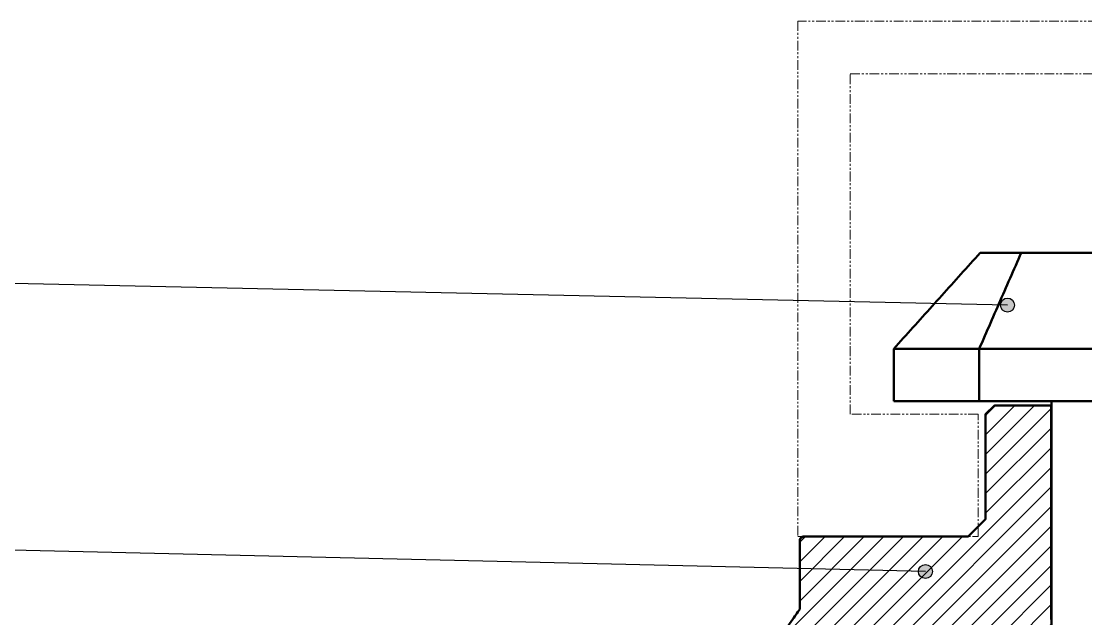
# Model space of a CAD drawing. Header units: millimetres. Extents: x 0 to 1682, y 0 to 1188.
# Drawn here: x 309.3 to 552.9, y 811.2 to 948 of the extents above; entities that cross this region are included whole.
import ezdxf

# ---------------------------------------------------------------- set-up
doc = ezdxf.new("R2010")
doc.units = ezdxf.units.MM
doc.header["$LTSCALE"] = 0.7
doc.linetypes.add('PHANTOM', pattern=[6.35, 3.175, -0.635, 0.635, -0.635, 0.635, -0.635])
doc.layers.add('09_РАЗМЕРЫ', color=7, linetype='CONTINUOUS')
for name, color, linetype, lineweight in [('20_ВИДИМЫЕ', 7, 'CONTINUOUS', 50), ('23_ШТРИХОВКА', 7, 'CONTINUOUS', 18), ('24_ФАНТОМ', 7, 'PHANTOM', 18)]:
    doc.layers.add(name, color=color, linetype=linetype, lineweight=lineweight)

msp = doc.modelspace()

# ---------------------------------------------------------------- hatches: boundary and pattern name
at = {"layer": '09_РАЗМЕРЫ'}
h = msp.add_hatch(color=7, dxfattribs=at)
edge = h.paths.add_edge_path()
edge.add_arc((535, 883), 1.6, 0, 360)
h = msp.add_hatch(color=7, dxfattribs=at)
edge = h.paths.add_edge_path()
edge.add_arc((516.22, 821.98), 1.6, 0, 360)
at = {"layer": '23_ШТРИХОВКА'}
h = msp.add_hatch(dxfattribs=at)
h.set_pattern_fill('ANSI31')
h.paths.add_polyline_path([(533.2, 860), (533.6, 860), (534, 860), (534.4, 860), (534.8, 860), (535.2, 860), (535.6, 860), (536, 860), (536.4, 860), (536.8, 860), (537.2, 860), (537.6, 860), (538, 860), (538.4, 860), (538.8, 860), (539.2, 860), (539.6, 860), (540, 860), (540.4, 860), (540.8, 860), (541.2, 860), (541.6, 860), (542, 860), (542.4, 860), (542.8, 860), (543.2, 860), (543.6, 860), (544, 860), (544.4, 860), (544.8, 860), (545, 859.79), (545, 859.39), (545, 858.99), (545, 858.59), (545, 858.19), (545, 857.79), (545, 857.39), (545, 856.99), (545, 856.59), (545, 856.19), (545, 855.79), (545, 855.39), (545, 854.99), (545, 854.59), (545, 854.19), (545, 853.79), (545, 853.39), (545, 852.99), (545, 852.59), (545, 852.19), (545, 851.79), (545, 851.39), (545, 850.99), (545, 850.59), (545, 850.19), (545, 849.79), (545, 849.39), (545, 848.99), (545, 848.59), (545, 848.19), (545, 847.79), (545, 847.39), (545, 846.99), (545, 846.59), (545, 846.19), (545, 845.79), (545, 845.39), (545, 844.99), (545, 844.59), (545, 844.19), (545, 843.79), (545, 843.39), (545, 842.99), (545, 842.59), (545, 842.19), (545, 841.79), (545, 841.39), (545, 840.99), (545, 840.59), (545, 840.19), (545, 839.79), (545, 839.39), (545, 838.99), (545, 838.59), (545, 838.19), (545, 837.79), (545, 837.39), (545, 836.99), (545, 836.59), (545, 836.19), (545, 835.79), (545, 835.39), (545, 834.99), (545, 834.59), (545, 834.18), (545, 833.78), (545, 833.38), (545, 832.98), (545, 832.58), (545, 832.18), (545, 831.78), (545, 831.38), (545, 830.98), (545, 830.58), (545, 830.18), (545, 829.78), (545, 829.38), (545, 828.98), (545, 828.58), (545, 828.18), (545, 827.78), (545, 827.38), (545, 826.98), (545, 826.58), (545, 826.18), (545, 825.78), (545, 825.38), (545, 824.98), (545, 824.58), (545, 824.18), (545, 823.78), (545, 823.38), (545, 822.98), (545, 822.58), (545, 822.18), (545, 821.78), (545, 821.38), (545, 820.98), (545, 820.58), (545, 820.18), (545, 819.78), (545, 819.38), (545, 818.98), (545, 818.58), (545, 818.18), (545, 817.78), (545, 817.38), (545, 816.98), (545, 816.58), (545, 816.18), (545, 815.78), (545, 815.38), (545, 814.98), (545, 814.58), (545, 814.18), (545, 813.78), (545, 813.38), (545, 812.98), (545, 812.58), (545, 812.18), (545, 811.78), (545, 811.38), (545, 810.98), (545, 810.58), (545, 810.18), (545, 809.78), (545, 809.38), (545, 808.98), (545, 808.57), (545, 808.17), (545, 807.77), (545, 807.37), (545, 806.97), (545, 806.57), (545, 806.17), (545, 805.77), (545, 805.37), (545, 804.97), (545, 804.57), (545, 804.17), (545, 803.77), (545, 803.37), (545, 802.97), (545, 802.57), (545, 802.17), (545, 801.77), (545, 801.37), (545, 800.97), (545, 800.57), (545, 800.17), (545, 799.77), (545, 799.37), (545, 798.97), (545, 798.57), (545, 798.17), (545, 797.77), (545, 797.37), (545, 796.97), (545, 796.57), (545, 796.17), (545, 795.77), (545, 795.37), (545, 794.97), (545, 794.57), (545, 794.17), (545, 793.77), (545, 793.37), (545, 792.97), (545, 792.57), (545, 792.17), (545, 791.77), (545, 791.37), (545, 790.97), (545, 790.57), (545, 790.17), (545, 789.77), (545, 789.37), (545, 788.97), (545, 788.57), (545, 788.17), (545, 787.77), (545, 787.37), (544.97, 787), (544.57, 787), (544.17, 787), (543.77, 787), (543.37, 787), (542.97, 787), (542.57, 787), (542.17, 787), (541.77, 787), (541.37, 787), (540.97, 787), (540.56, 787), (540.16, 787), (539.76, 787), (539.36, 787), (538.96, 787), (538.56, 787), (538.16, 787), (537.76, 787), (537.36, 787), (536.96, 787), (536.56, 787), (536.16, 787), (535.76, 787), (535.36, 787), (534.96, 787), (534.56, 787), (534.16, 787), (533.76, 787), (533.36, 787), (532.96, 787), (532.56, 787), (532.16, 787), (531.76, 787), (531.36, 787), (530.96, 787), (530.56, 787), (530.16, 787), (529.76, 787), (529.36, 787), (528.96, 787), (528.56, 787), (528.16, 787), (527.76, 787), (527.36, 787), (526.96, 787), (526.56, 787), (526.16, 787), (525.76, 787), (525.36, 787), (524.96, 787), (524.56, 787), (524.16, 787), (523.76, 787), (523.36, 787), (522.96, 787), (522.56, 787), (522.16, 787), (521.76, 787), (521.36, 787), (520.96, 787), (520.56, 787), (520.16, 787), (519.76, 787), (519.36, 787), (518.96, 787), (518.56, 787), (518.16, 787), (517.76, 787), (517.36, 787), (516.96, 787), (516.56, 787), (516.16, 787), (515.76, 787), (515.36, 787), (514.95, 787), (514.55, 787), (514.15, 787), (513.75, 787), (513.35, 787), (512.95, 787), (512.55, 787), (512.15, 787), (511.75, 787), (511.35, 787), (510.95, 787), (510.55, 787), (510.15, 787), (509.75, 787), (509.35, 787), (508.95, 787), (508.55, 787), (508.15, 787), (507.75, 787), (507.35, 787), (506.95, 787), (506.55, 787), (506.15, 787), (505.75, 787), (505.35, 787), (504.95, 787), (504.55, 787), (504.15, 787), (503.75, 787), (503.35, 787), (502.95, 787), (502.55, 787), (502.15, 787), (501.75, 787), (501.35, 787), (500.95, 787), (500.55, 786.99), (500.18, 786.84), (499.89, 786.56), (499.73, 786.2), (499.61, 785.82), (499.48, 785.44), (499.35, 785.06), (499.23, 784.68), (499.03, 784.34), (498.71, 784.1), (498.33, 784), (497.92, 784), (497.52, 784), (497.12, 784), (496.72, 784), (496.32, 784), (495.92, 784), (495.52, 784), (495.12, 784), (494.72, 784), (494.32, 784), (493.92, 784), (493.52, 784), (493.12, 784), (492.72, 784), (492.32, 784), (491.92, 784), (491.52, 784), (491.12, 784), (490.72, 784), (490.32, 784), (489.92, 784), (489.52, 784), (489.12, 784), (488.72, 784), (488.32, 784), (487.92, 784), (487.52, 784), (487.12, 784), (486.72, 784), (486.32, 784), (485.92, 784), (485.52, 784), (485.12, 784), (484.72, 784), (484.32, 784), (483.92, 784), (483.52, 784), (483.12, 784), (482.72, 784), (482.32, 784), (481.92, 784), (481.52, 784), (481.12, 784), (480.72, 784), (480.32, 784), (479.92, 784), (479.52, 784), (479.12, 784), (478.72, 784), (478.32, 784), (477.92, 784.03), (477.52, 784.08), (477.13, 784.16), (476.74, 784.26), (476.36, 784.39), (476, 784.55), (475.64, 784.73), (475.29, 784.93), (474.96, 785.15), (474.65, 785.4), (474.35, 785.67), (474.07, 785.95), (473.81, 786.26), (473.57, 786.58), (473.35, 786.92), (473.16, 787.27), (472.99, 787.63), (472.84, 788), (472.72, 788.38), (472.63, 788.77), (472.56, 789.16), (472.52, 789.56), (472.5, 789.96), (472.51, 790.36), (472.54, 790.76), (472.59, 791.16), (472.68, 791.55), (472.78, 791.93), (472.92, 792.31), (473.08, 792.68), (473.26, 793.03), (473.47, 793.38), (473.69, 793.71), (473.92, 794.03), (474.15, 794.36), (474.38, 794.69), (474.61, 795.02), (474.84, 795.34), (475.07, 795.67), (475.3, 796), (475.53, 796.33), (475.76, 796.66), (475.99, 796.98), (476.22, 797.31), (476.45, 797.64), (476.68, 797.97), (476.91, 798.29), (477.14, 798.62), (477.37, 798.95), (477.6, 799.28), (477.83, 799.61), (478.05, 799.93), (478.28, 800.26), (478.51, 800.59), (478.74, 800.92), (478.97, 801.24), (479.2, 801.57), (479.43, 801.9), (479.66, 802.23), (479.89, 802.56), (480.12, 802.88), (480.35, 803.21), (480.58, 803.54), (480.81, 803.87), (481.04, 804.19), (481.27, 804.52), (481.5, 804.85), (481.73, 805.18), (481.96, 805.51), (482.19, 805.83), (482.42, 806.16), (482.65, 806.49), (482.87, 806.82), (483.1, 807.14), (483.33, 807.47), (483.56, 807.8), (483.79, 808.13), (484.02, 808.46), (484.25, 808.78), (484.48, 809.11), (484.71, 809.44), (484.94, 809.77), (485.17, 810.09), (485.4, 810.42), (485.63, 810.75), (485.86, 811.08), (486.09, 811.41), (486.32, 811.73), (486.55, 812.06), (486.78, 812.39), (487.01, 812.72), (487.24, 813.04), (487.44, 813.38), (487.44, 813.78), (487.44, 814.18), (487.44, 814.58), (487.44, 814.98), (487.44, 815.38), (487.44, 815.78), (487.44, 816.18), (487.44, 816.58), (487.44, 816.98), (487.44, 817.38), (487.44, 817.78), (487.44, 818.18), (487.44, 818.58), (487.44, 818.98), (487.44, 819.38), (487.44, 819.78), (487.44, 820.18), (487.44, 820.58), (487.44, 820.98), (487.44, 821.38), (487.44, 821.78), (487.44, 822.18), (487.44, 822.58), (487.44, 822.98), (487.44, 823.38), (487.44, 823.78), (487.44, 824.18), (487.44, 824.58), (487.44, 824.98), (487.44, 825.38), (487.44, 825.78), (487.44, 826.18), (487.44, 826.58), (487.44, 826.98), (487.44, 827.38), (487.44, 827.78), (487.44, 828.19), (487.44, 828.59), (487.44, 828.99), (487.52, 829.38), (487.74, 829.71), (488.07, 829.93), (488.46, 830), (488.86, 830), (489.26, 830), (489.66, 830), (490.06, 830), (490.46, 830), (490.86, 830), (491.26, 830), (491.66, 830), (492.06, 830), (492.46, 830), (492.86, 830), (493.26, 830), (493.66, 830), (494.06, 830), (494.46, 830), (494.86, 830), (495.26, 830), (495.66, 830), (496.06, 830), (496.46, 830), (496.86, 830), (497.26, 830), (497.66, 830), (498.06, 830), (498.46, 830), (498.86, 830), (499.26, 830), (499.66, 830), (500.06, 830), (500.46, 830), (500.86, 830), (501.26, 830), (501.66, 830), (502.06, 830), (502.46, 830), (502.86, 830), (503.26, 830), (503.66, 830), (504.06, 830), (504.46, 830), (504.86, 830), (505.26, 830), (505.66, 830), (506.06, 830), (506.47, 830), (506.87, 830), (507.27, 830), (507.67, 830), (508.07, 830), (508.47, 830), (508.87, 830), (509.27, 830), (509.67, 830), (510.07, 830), (510.47, 830), (510.87, 830), (511.27, 830), (511.67, 830), (512.07, 830), (512.47, 830), (512.87, 830), (513.27, 830), (513.67, 830), (514.07, 830), (514.47, 830), (514.87, 830), (515.27, 830), (515.67, 830), (516.07, 830), (516.47, 830), (516.87, 830), (517.27, 830), (517.67, 830), (518.07, 830), (518.47, 830), (518.87, 830), (519.27, 830), (519.67, 830), (520.07, 830), (520.47, 830), (520.87, 830), (521.27, 830), (521.67, 830), (522.07, 830), (522.47, 830), (522.87, 830), (523.27, 830), (523.67, 830), (524.07, 830), (524.47, 830), (524.87, 830), (525.27, 830), (525.67, 830), (526.05, 830.05), (526.33, 830.33), (526.62, 830.62), (526.9, 830.9), (527.18, 831.18), (527.47, 831.47), (527.75, 831.75), (528.03, 832.03), (528.32, 832.32), (528.6, 832.6), (528.88, 832.88), (529.16, 833.16), (529.45, 833.45), (529.73, 833.73), (530, 834.02), (530, 834.42), (530, 834.82), (530, 835.22), (530, 835.62), (530, 836.02), (530, 836.42), (530, 836.82), (530, 837.22), (530, 837.62), (530, 838.02), (530, 838.42), (530, 838.82), (530, 839.22), (530, 839.62), (530, 840.02), (530, 840.42), (530, 840.82), (530, 841.22), (530, 841.62), (530, 842.02), (530, 842.42), (530, 842.82), (530, 843.22), (530, 843.62), (530, 844.02), (530, 844.42), (530, 844.82), (530, 845.22), (530, 845.62), (530, 846.02), (530, 846.42), (530, 846.82), (530, 847.22), (530, 847.62), (530, 848.02), (530, 848.42), (530, 848.82), (530, 849.22), (530, 849.62), (530, 850.02), (530, 850.42), (530, 850.82), (530, 851.22), (530, 851.62), (530, 852.03), (530, 852.43), (530, 852.83), (530, 853.23), (530, 853.63), (530, 854.03), (530, 854.43), (530, 854.83), (530, 855.23), (530, 855.63), (530, 856.03), (530, 856.43), (530, 856.83), (530, 857.23), (530, 857.63), (530.02, 858.02), (530.3, 858.3), (530.59, 858.59), (530.87, 858.87), (531.15, 859.15), (531.43, 859.43), (531.72, 859.72), (532, 860), (532.4, 860), (532.8, 860)])

# ---------------------------------------------------------------- linework, layer by layer
at = {"layer": '09_РАЗМЕРЫ'}
for p, q in [((535, 883), (260, 889)), ((516.22, 821.98), (260, 827.98))]:
    msp.add_line(p, q, dxfattribs=at)
for centre in [(535, 883), (516.22, 821.98)]:
    msp.add_circle(centre, 1.6, dxfattribs=at)
at = {"layer": '20_ВИДИМЫЕ'}
for points in [[(508.97, 873), (509.52, 873.61), (510.07, 874.22), (510.62, 874.83), (511.16, 875.44), (511.71, 876.06), (512.26, 876.67), (512.81, 877.28), (513.36, 877.89), (513.91, 878.5), (514.46, 879.11), (515.01, 879.72), (515.56, 880.33), (516.11, 880.94), (516.66, 881.56), (517.2, 882.17), (517.75, 882.78), (518.3, 883.39), (518.85, 884), (519.4, 884.61), (519.95, 885.22), (520.5, 885.83), (521.05, 886.44), (521.6, 887.06), (522.15, 887.67), (522.7, 888.28), (523.25, 888.89), (523.79, 889.5), (524.34, 890.11), (524.89, 890.72), (525.44, 891.33), (525.99, 891.94), (526.54, 892.56), (527.09, 893.17), (527.64, 893.78), (528.19, 894.39), (528.74, 895)], [(528.53, 873), (528.85, 873.73), (529.17, 874.47), (529.49, 875.2), (529.81, 875.93), (530.13, 876.67), (530.45, 877.4), (530.77, 878.13), (531.09, 878.87), (531.41, 879.6), (531.74, 880.33), (532.06, 881.07), (532.38, 881.8), (532.7, 882.53), (533.02, 883.27), (533.34, 884), (533.66, 884.73), (533.98, 885.47), (534.3, 886.2), (534.62, 886.93), (534.94, 887.67), (535.26, 888.4), (535.59, 889.13), (535.91, 889.87), (536.23, 890.6), (536.55, 891.33), (536.87, 892.07), (537.19, 892.8), (537.51, 893.53), (537.83, 894.27), (538.15, 895)], [(538.15, 895), (536.72, 895), (535.35, 895), (534.07, 895), (532.89, 895), (531.84, 895), (530.92, 895), (530.15, 895), (529.54, 895), (529.11, 895), (528.84, 895), (528.74, 895)], [(574.68, 895), (538.15, 895)], [(528.53, 873), (527.15, 873), (525.79, 873), (524.46, 873), (523.17, 873), (521.9, 873), (520.69, 873), (519.51, 873), (518.39, 873), (517.31, 873), (516.29, 873), (515.33, 873), (514.41, 873), (513.59, 873), (512.8, 873), (512.09, 873), (511.46, 873), (510.87, 873), (510.39, 873), (509.95, 873), (509.62, 873), (509.34, 873), (509.14, 873), (509.04, 873), (508.97, 873)], [(508.97, 873), (508.97, 861)], [(528.53, 861), (528.53, 873)], [(576.59, 873), (528.53, 873)], [(485.86, 811.08), (486.09, 811.41), (486.32, 811.73), (486.55, 812.06), (486.78, 812.39), (487.01, 812.72), (487.24, 813.04), (487.44, 813.38), (487.44, 813.78), (487.44, 814.18), (487.44, 814.58), (487.44, 814.98), (487.44, 815.38), (487.44, 815.78), (487.44, 816.18), (487.44, 816.58), (487.44, 816.98), (487.44, 817.38), (487.44, 817.78), (487.44, 818.18), (487.44, 818.58), (487.44, 818.98), (487.44, 819.38), (487.44, 819.78), (487.44, 820.18), (487.44, 820.58), (487.44, 820.98), (487.44, 821.38), (487.44, 821.78), (487.44, 822.18), (487.44, 822.58), (487.44, 822.98), (487.44, 823.38), (487.44, 823.78), (487.44, 824.18), (487.44, 824.58), (487.44, 824.98), (487.44, 825.38), (487.44, 825.78), (487.44, 826.18), (487.44, 826.58), (487.44, 826.98), (487.44, 827.38), (487.44, 827.78), (487.44, 828.19), (487.44, 828.59), (487.44, 828.99), (487.52, 829.38), (487.74, 829.71), (488.07, 829.93), (488.46, 830), (488.86, 830), (489.26, 830), (489.66, 830), (490.06, 830), (490.46, 830), (490.86, 830), (491.26, 830), (491.66, 830), (492.06, 830), (492.46, 830), (492.86, 830), (493.26, 830), (493.66, 830), (494.06, 830), (494.46, 830), (494.86, 830), (495.26, 830), (495.66, 830), (496.06, 830), (496.46, 830), (496.86, 830), (497.26, 830), (497.66, 830), (498.06, 830), (498.46, 830), (498.86, 830), (499.26, 830), (499.66, 830), (500.06, 830), (500.46, 830), (500.86, 830), (501.26, 830), (501.66, 830), (502.06, 830), (502.46, 830), (502.86, 830), (503.26, 830), (503.66, 830), (504.06, 830), (504.46, 830), (504.86, 830), (505.26, 830), (505.66, 830), (506.06, 830), (506.47, 830), (506.87, 830), (507.27, 830), (507.67, 830), (508.07, 830), (508.47, 830), (508.87, 830), (509.27, 830), (509.67, 830), (510.07, 830), (510.47, 830), (510.87, 830), (511.27, 830), (511.67, 830), (512.07, 830), (512.47, 830), (512.87, 830), (513.27, 830), (513.67, 830), (514.07, 830), (514.47, 830), (514.87, 830), (515.27, 830), (515.67, 830), (516.07, 830), (516.47, 830), (516.87, 830), (517.27, 830), (517.67, 830), (518.07, 830), (518.47, 830), (518.87, 830), (519.27, 830), (519.67, 830), (520.07, 830), (520.47, 830), (520.87, 830), (521.27, 830), (521.67, 830), (522.07, 830), (522.47, 830), (522.87, 830), (523.27, 830), (523.67, 830), (524.07, 830), (524.47, 830), (524.87, 830), (525.27, 830), (525.67, 830), (526.05, 830.05), (526.33, 830.33), (526.62, 830.62), (526.9, 830.9), (527.18, 831.18), (527.47, 831.47), (527.75, 831.75), (528.03, 832.03), (528.32, 832.32), (528.6, 832.6), (528.88, 832.88), (529.16, 833.16), (529.45, 833.45), (529.73, 833.73), (530, 834.02), (530, 834.42), (530, 834.82), (530, 835.22), (530, 835.62), (530, 836.02), (530, 836.42), (530, 836.82), (530, 837.22), (530, 837.62), (530, 838.02), (530, 838.42), (530, 838.82), (530, 839.22), (530, 839.62), (530, 840.02), (530, 840.42), (530, 840.82), (530, 841.22), (530, 841.62), (530, 842.02), (530, 842.42), (530, 842.82), (530, 843.22), (530, 843.62), (530, 844.02), (530, 844.42), (530, 844.82), (530, 845.22), (530, 845.62), (530, 846.02), (530, 846.42), (530, 846.82), (530, 847.22), (530, 847.62), (530, 848.02), (530, 848.42), (530, 848.82), (530, 849.22), (530, 849.62), (530, 850.02), (530, 850.42), (530, 850.82), (530, 851.22), (530, 851.62), (530, 852.03), (530, 852.43), (530, 852.83), (530, 853.23), (530, 853.63), (530, 854.03), (530, 854.43), (530, 854.83), (530, 855.23), (530, 855.63), (530, 856.03), (530, 856.43), (530, 856.83), (530, 857.23), (530, 857.63), (530.02, 858.02), (530.3, 858.3), (530.59, 858.59), (530.87, 858.87), (531.15, 859.15), (531.43, 859.43), (531.72, 859.72), (532, 860), (532.4, 860), (532.8, 860), (533.2, 860), (533.2, 860), (533.6, 860), (534, 860), (534.4, 860), (534.8, 860), (535.2, 860), (535.6, 860), (536, 860), (536.4, 860), (536.8, 860), (537.2, 860), (537.6, 860), (538, 860), (538.4, 860), (538.8, 860), (539.2, 860), (539.6, 860), (540, 860), (540.4, 860), (540.8, 860), (541.2, 860), (541.6, 860), (542, 860), (542.4, 860), (542.8, 860), (543.2, 860), (543.6, 860), (544, 860), (544.4, 860), (544.8, 860), (545, 859.79), (545, 859.39), (545, 858.99), (545, 858.59), (545, 858.19), (545, 857.79), (545, 857.39), (545, 856.99), (545, 856.59), (545, 856.19), (545, 855.79), (545, 855.39), (545, 854.99), (545, 854.59), (545, 854.19), (545, 853.79), (545, 853.39), (545, 852.99), (545, 852.59), (545, 852.19), (545, 851.79), (545, 851.39), (545, 850.99), (545, 850.59), (545, 850.19), (545, 849.79), (545, 849.39), (545, 848.99), (545, 848.59), (545, 848.19), (545, 847.79), (545, 847.39), (545, 846.99), (545, 846.59), (545, 846.19), (545, 845.79), (545, 845.39), (545, 844.99), (545, 844.59), (545, 844.19), (545, 843.79), (545, 843.39), (545, 842.99), (545, 842.59), (545, 842.19), (545, 841.79), (545, 841.39), (545, 840.99), (545, 840.59), (545, 840.19), (545, 839.79), (545, 839.39), (545, 838.99), (545, 838.59), (545, 838.19), (545, 837.79), (545, 837.39), (545, 836.99), (545, 836.59), (545, 836.19), (545, 835.79), (545, 835.39), (545, 834.99), (545, 834.59), (545, 834.18), (545, 833.78), (545, 833.38), (545, 832.98), (545, 832.58), (545, 832.18), (545, 831.78), (545, 831.38), (545, 830.98), (545, 830.58), (545, 830.18), (545, 829.78), (545, 829.38), (545, 828.98), (545, 828.58), (545, 828.18), (545, 827.78), (545, 827.38), (545, 826.98), (545, 826.58), (545, 826.18), (545, 825.78), (545, 825.38), (545, 824.98), (545, 824.58), (545, 824.18), (545, 823.78), (545, 823.38), (545, 822.98), (545, 822.58), (545, 822.18), (545, 821.78), (545, 821.38), (545, 820.98), (545, 820.58), (545, 820.18), (545, 819.78), (545, 819.38), (545, 818.98), (545, 818.58), (545, 818.18), (545, 817.78), (545, 817.38), (545, 816.98), (545, 816.58), (545, 816.18), (545, 815.78), (545, 815.38), (545, 814.98), (545, 814.58), (545, 814.18), (545, 813.78), (545, 813.38), (545, 812.98), (545, 812.58), (545, 812.18), (545, 811.78), (545, 811.38), (545, 810.98)], [(528.53, 861), (527.15, 861), (525.79, 861), (524.46, 861), (523.17, 861), (521.9, 861), (520.69, 861), (519.51, 861), (518.39, 861), (517.31, 861), (516.29, 861), (515.33, 861), (514.41, 861), (513.59, 861), (512.8, 861), (512.09, 861), (511.46, 861), (510.87, 861), (510.39, 861), (509.95, 861), (509.62, 861), (509.34, 861), (509.14, 861), (509.04, 861), (508.97, 861)], [(528.53, 861), (576.59, 861)], [(532, 860), (530, 858)], [(545, 860), (532, 860)], [(545, 860), (545, 859.2), (545, 858.4), (545, 857.59), (545, 856.79), (545, 855.99), (545, 855.19), (545, 854.38), (545, 853.58), (545, 852.78), (545, 851.98), (545, 851.18), (545, 850.37), (545, 849.57), (545, 848.77), (545, 847.97), (545, 847.16), (545, 846.36), (545, 845.56), (545, 844.76), (545, 843.96), (545, 843.15), (545, 842.35), (545, 841.55), (545, 840.75), (545, 839.95), (545, 839.14), (545, 838.34), (545, 837.54), (545, 836.74), (545, 835.93), (545, 835.13), (545, 834.33), (545, 833.53), (545, 832.73), (545, 831.92), (545, 831.12), (545, 830.32), (545, 829.52), (545, 828.71), (545, 827.91), (545, 827.11), (545, 826.31), (545, 825.51), (545, 824.7), (545, 823.9), (545, 823.1), (545, 822.3), (545, 821.49), (545, 820.69), (545, 819.89), (545, 819.09), (545, 818.29), (545, 817.48), (545, 816.68), (545, 815.88), (545, 815.08), (545, 814.27), (545, 813.47), (545, 812.67), (545, 811.87), (545, 811.07)], [(545, 860), (545, 860), (545.01, 860), (545.03, 860), (545.04, 860), (545.07, 860), (545.1, 860)], [(545.1, 787), (545.1, 861)], [(530, 834), (530, 858)], [(530, 834), (526, 830)], [(488.44, 830), (488.18, 829.97), (487.94, 829.87), (487.74, 829.71), (487.58, 829.5), (487.48, 829.26), (487.44, 829)], [(487.44, 829), (487.44, 813.34)], [(488.44, 830), (526, 830)], [(487.44, 813.34), (473.59, 793.55)]]:
    msp.add_lwpolyline(points, dxfattribs=at)
at = {"layer": '24_ФАНТОМ'}
msp.add_lwpolyline([(487, 830), (528.25, 830), (528.25, 858), (499, 858), (499, 936), (637, 936), (637, 858), (591.75, 858), (591.75, 830), (649, 830), (649, 948), (487, 948), (487, 830)], dxfattribs=at)

doc.saveas('drawing.dxf')
